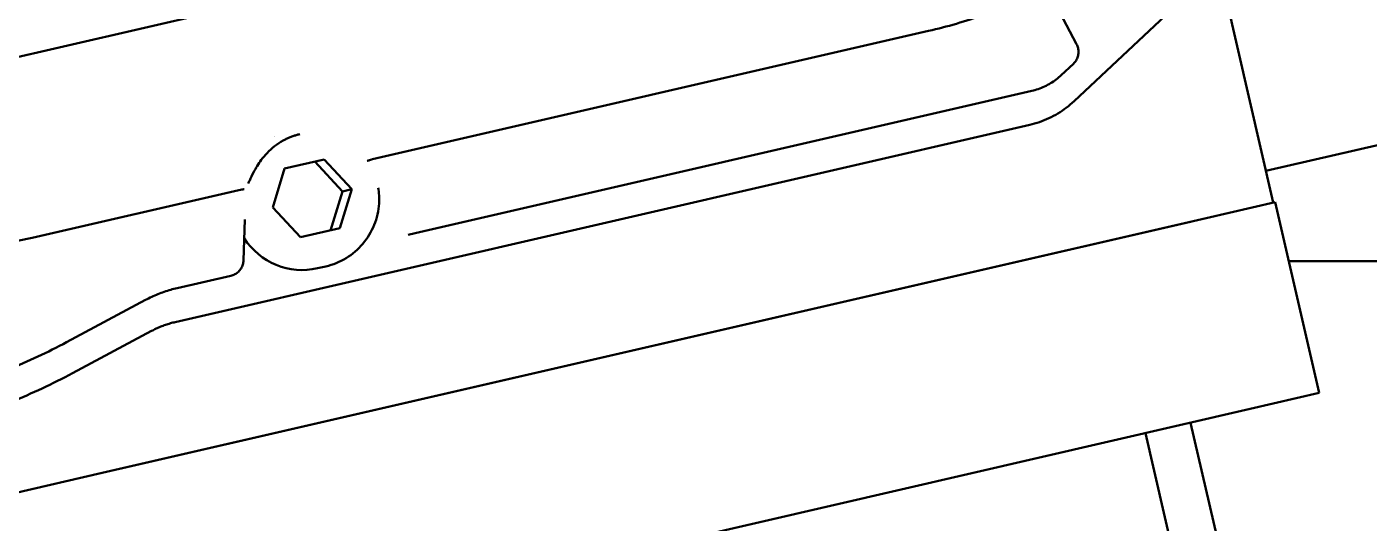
# Model space of a CAD drawing. Header units: inches. Extents: x 11 to 1621, y 11 to 1332.
# Drawn here: x 1226.967 to 1230.204, y 410.326 to 411.523 of the extents above; entities that cross this region are included whole.
import ezdxf

# ---------------------------------------------------------------- set-up
doc = ezdxf.new("R2010")
doc.units = ezdxf.units.IN
doc.header["$LTSCALE"] = 48
doc.header["$MEASUREMENT"] = 0
doc.layers.add('Visible (ANSI)', color=7, linetype='Continuous', lineweight=50)

msp = doc.modelspace()

# ---------------------------------------------------------------- linework, layer by layer
at = {"layer": 'Visible (ANSI)'}
for p, q in [((1230.124399, 411.937274), (1229.492782, 411.343864)), ((1228.561525, 411.823651), (1226.077186, 411.250096)), ((1229.848629, 411.638727), (1229.97323, 411.099021)), ((1229.443133, 411.586482), (1229.498816, 411.481214)), ((1227.800955, 411.203597), (1229.141893, 411.513176)), ((1229.491015, 411.434043), (1229.461942, 411.406728)), ((1229.955517, 411.175743), (1231.072428, 411.433602)), ((1227.903723, 411.025294), (1229.390487, 411.368541)), ((1227.324833, 410.810835), (1229.385667, 411.286617)), ((1227.683749, 411.203407), (1227.58867, 411.181457)), ((1227.727931, 411.126129), (1227.661217, 411.198205)), ((1227.750463, 411.131331), (1227.683749, 411.203407)), ((1227.58867, 411.181457), (1227.560304, 411.08743)), ((1227.722097, 411.037304), (1227.750463, 411.131331)), ((1227.727931, 411.126129), (1227.750463, 411.131331)), ((1227.478236, 411.129091), (1226.979427, 411.013932)), ((1227.699565, 411.032102), (1227.727931, 411.126129)), ((1229.81114, 411.061599), (1229.977909, 411.100101)), ((1230.084185, 410.639769), (1229.977909, 411.100101)), ((1227.560304, 411.08743), (1227.627018, 411.015353)), ((1227.148841, 410.446959), (1229.81114, 411.061599)), ((1229.773107, 411.052819), (1227.186873, 410.45574)), ((1227.492591, 411.058287), (1227.489357, 410.95962)), ((1227.627018, 411.015353), (1227.722097, 411.037304)), ((1227.886198, 411.021248), (1227.903723, 411.025294)), ((1227.688016, 410.94519), (1227.667987, 410.940566)), ((1232.270512, 410.957735), (1230.010777, 410.957735)), ((1227.329652, 410.892759), (1227.459024, 410.922627)), ((1227.253397, 410.864152), (1227.062743, 410.762251)), ((1227.267662, 410.789387), (1227.077007, 410.687486)), ((1229.917416, 410.601267), (1230.084185, 410.639769)), ((1229.917416, 410.601267), (1227.255117, 409.986627)), ((1229.773627, 410.568071), (1229.933041, 409.877572)), ((1229.824472, 409.852507), (1229.665058, 410.543005)), ((1226.933641, 410.397276), (1227.148841, 410.446959))]:
    msp.add_line(p, q, dxfattribs=at)
for centre, major_axis, start_param, end_param in [((1227.660391, 411.110536), (-0.035425, 0.153444), 0, 0.00002405), ((1227.630348, 411.1036), (-0.037639, 0.163034), 0.17342022, 0.17348712), ((1226.669455, 412.356568), (0.309972, -1.342636), 5.46154552, 6.28318531), ((1227.630348, 411.1036), (0.037639, -0.163034), 5.05902579, 6.28318531)]:
    msp.add_ellipse(centre, major_axis=major_axis, ratio=0.99144486, start_param=start_param, end_param=end_param, dxfattribs=at)
for points, knots in [([(1229.141893, 411.513176), (1229.186251, 411.523417), (1229.231261, 411.536546), (1229.320897, 411.568473), (1229.365522, 411.587306), (1229.410566, 411.609611), (1229.412275, 411.610462), (1229.413981, 411.611318)], [3.96514092, 3.96514092, 3.96514092, 3.96514092, 4.315033056, 4.315033056, 4.664925191, 4.664925191, 4.678737423, 4.678737423, 4.678737423, 4.678737423]), ([(1229.491015, 411.434043), (1229.493516, 411.436393), (1229.495705, 411.439072), (1229.499314, 411.444902), (1229.500733, 411.448053), (1229.502711, 411.45461), (1229.50327, 411.458016), (1229.503494, 411.464857), (1229.503159, 411.46829), (1229.50162, 411.474957), (1229.500416, 411.478189), (1229.498816, 411.481214)], [5.23598776, 5.23598776, 5.23598776, 5.23598776, 5.49778714, 5.49778714, 5.75958653, 5.75958653, 6.02138592, 6.02138592, 6.28318531, 6.28318531, 6.54498469, 6.54498469, 6.54498469, 6.54498469]), ([(1229.390487, 411.368541), (1229.395809, 411.369769), (1229.401066, 411.371279), (1229.411392, 411.374845), (1229.416461, 411.376901), (1229.426355, 411.381536), (1229.43118, 411.384115), (1229.440534, 411.389768), (1229.445063, 411.392842), (1229.453774, 411.399449), (1229.457956, 411.402984), (1229.461942, 411.406728)], [4.71238898, 4.71238898, 4.71238898, 4.71238898, 4.817108736, 4.817108736, 4.921828491, 4.921828491, 5.026548246, 5.026548246, 5.131268001, 5.131268001, 5.235987756, 5.235987756, 5.235987756, 5.235987756]), ([(1229.385667, 411.286617), (1229.393644, 411.288458), (1229.401524, 411.290722), (1229.417002, 411.296067), (1229.424601, 411.299148), (1229.439432, 411.306096), (1229.446666, 411.309962), (1229.460688, 411.318436), (1229.467477, 411.323044), (1229.480536, 411.33295), (1229.486806, 411.338249), (1229.492782, 411.343864)], [4.71238898, 4.71238898, 4.71238898, 4.71238898, 4.817108736, 4.817108736, 4.921828491, 4.921828491, 5.026548246, 5.026548246, 5.131268001, 5.131268001, 5.235987756, 5.235987756, 5.235987756, 5.235987756]), ([(1227.624962, 411.26398), (1227.622158, 411.263332), (1227.619373, 411.262607), (1227.613847, 411.261001), (1227.611107, 411.260121), (1227.605679, 411.258209), (1227.602991, 411.257177), (1227.597678, 411.254965), (1227.595051, 411.253784), (1227.589868, 411.251278), (1227.587311, 411.249952), (1227.584792, 411.248556)], [1.570820379, 1.570820379, 1.570820379, 1.570820379, 1.626221042, 1.626221042, 1.681621706, 1.681621706, 1.737022369, 1.737022369, 1.792423032, 1.792423032, 1.847823695, 1.847823695, 1.847823695, 1.847823695]), ([(1227.584792, 411.248556), (1227.570686, 411.240736), (1227.557538, 411.230465), (1227.541198, 411.213354), (1227.536437, 411.207668), (1227.525026, 411.192334), (1227.518971, 411.182205), (1227.510244, 411.16554), (1227.507031, 411.158511), (1227.503138, 411.150005), (1227.502072, 411.147645), (1227.501042, 411.145439)], [0, 0, 0, 0, 0.124156791, 0.124156791, 0.18033745, 0.18033745, 0.272325394, 0.272325394, 0.348034512, 0.348034512, 0.380829585, 0.380829585, 0.380829585, 0.380829585]), ([(1227.793564, 411.201398), (1227.792144, 411.200874), (1227.790726, 411.200487), (1227.788708, 411.200118), (1227.788088, 411.200031), (1227.787478, 411.199969)], [0, 0, 0, 0, 0.0118767035, 0.0118767035, 0.0172490676, 0.0172490676, 0.0172490676, 0.0172490676]), ([(1227.793564, 411.201398), (1227.795185, 411.20199), (1227.796877, 411.202534), (1227.799386, 411.203218), (1227.800172, 411.203416), (1227.800955, 411.203597)], [0.2220018111, 0.2220018111, 0.2220018111, 0.2220018111, 0.2356154016, 0.2356154016, 0.2418083512, 0.2418083512, 0.2418083512, 0.2418083512]), ([(1227.485497, 411.130278), (1227.487337, 411.130448), (1227.488988, 411.130816), (1227.49053, 411.131393), (1227.490635, 411.131434), (1227.490739, 411.131475)], [-0.0647177982, -0.0647177982, -0.0647177982, -0.0647177982, -0.0486830326, -0.0486830326, -0.047495252, -0.047495252, -0.047495252, -0.047495252]), ([(1227.688016, 410.94519), (1227.705266, 410.949172), (1227.721866, 410.955952), (1227.752101, 410.974419), (1227.765728, 410.986106), (1227.788646, 411.013213), (1227.797925, 411.028635), (1227.811204, 411.061664), (1227.815189, 411.07927), (1227.817126, 411.109726), (1227.816493, 411.12248), (1227.814438, 411.135003)], [4.71238898, 4.71238898, 4.71238898, 4.71238898, 5.03124213, 5.03124213, 5.35032609, 5.35032609, 5.67000512, 5.67000512, 5.99039925, 5.99039925, 6.21838113, 6.21838113, 6.21838113, 6.21838113]), ([(1227.459024, 410.922627), (1227.462372, 410.9234), (1227.465616, 410.924618), (1227.471675, 410.927856), (1227.474488, 410.929876), (1227.479491, 410.934576), (1227.48168, 410.937255), (1227.485288, 410.943085), (1227.486707, 410.946236), (1227.488686, 410.952793), (1227.489245, 410.9562), (1227.489357, 410.95962)], [4.71238898, 4.71238898, 4.71238898, 4.71238898, 4.97418837, 4.97418837, 5.23598776, 5.23598776, 5.49778714, 5.49778714, 5.75958653, 5.75958653, 6.02138592, 6.02138592, 6.02138592, 6.02138592]), ([(1227.329652, 410.892759), (1227.324348, 410.891535), (1227.319075, 410.89017), (1227.30861, 410.887164), (1227.303417, 410.885523), (1227.293124, 410.881968), (1227.288024, 410.880055), (1227.277931, 410.875962), (1227.272938, 410.873782), (1227.263074, 410.869161), (1227.258202, 410.86672), (1227.253397, 410.864152)], [1.570796327, 1.570796327, 1.570796327, 1.570796327, 1.623156204, 1.623156204, 1.675516082, 1.675516082, 1.727875959, 1.727875959, 1.780235837, 1.780235837, 1.832595715, 1.832595715, 1.832595715, 1.832595715]), ([(1227.324833, 410.810835), (1227.320856, 410.809917), (1227.316903, 410.808894), (1227.309057, 410.80664), (1227.305163, 410.80541), (1227.297446, 410.802745), (1227.293623, 410.80131), (1227.286056, 410.798242), (1227.282313, 410.796607), (1227.274917, 410.793142), (1227.271264, 410.791312), (1227.267662, 410.789387)], [1.570796327, 1.570796327, 1.570796327, 1.570796327, 1.623156204, 1.623156204, 1.675516082, 1.675516082, 1.727875959, 1.727875959, 1.780235837, 1.780235837, 1.832595715, 1.832595715, 1.832595715, 1.832595715]), ([(1226.700072, 410.626192), (1226.725302, 410.632017), (1226.750379, 410.638508), (1226.800155, 410.652806), (1226.824854, 410.660612), (1226.87381, 410.677518), (1226.898065, 410.686617), (1226.946066, 410.706085), (1226.969811, 410.716454), (1227.016724, 410.73843), (1227.039893, 410.750038), (1227.062743, 410.762251)], [4.712388983, 4.712388983, 4.712388983, 4.712388983, 4.76474886, 4.76474886, 4.817108737, 4.817108737, 4.869468614, 4.869468614, 4.921828491, 4.921828491, 4.974188368, 4.974188368, 4.974188368, 4.974188368]), ([(1226.695253, 410.544268), (1226.721811, 410.5504), (1226.748206, 410.557233), (1226.800602, 410.572282), (1226.826601, 410.580499), (1226.878132, 410.598294), (1226.903664, 410.607873), (1226.95419, 410.628365), (1226.979185, 410.639279), (1227.028567, 410.662412), (1227.052955, 410.674631), (1227.077007, 410.687486)], [4.712388982, 4.712388982, 4.712388982, 4.712388982, 4.764748859, 4.764748859, 4.817108737, 4.817108737, 4.869468614, 4.869468614, 4.921828491, 4.921828491, 4.974188368, 4.974188368, 4.974188368, 4.974188368])]:
    msp.add_open_spline(points, degree=3, knots=knots, dxfattribs=at)
msp.add_open_spline([(1227.485485, 411.130277), (1227.483215, 411.130071), (1227.48075, 411.129671), (1227.478236, 411.129091)], degree=3, dxfattribs=at)

doc.saveas('drawing.dxf')
